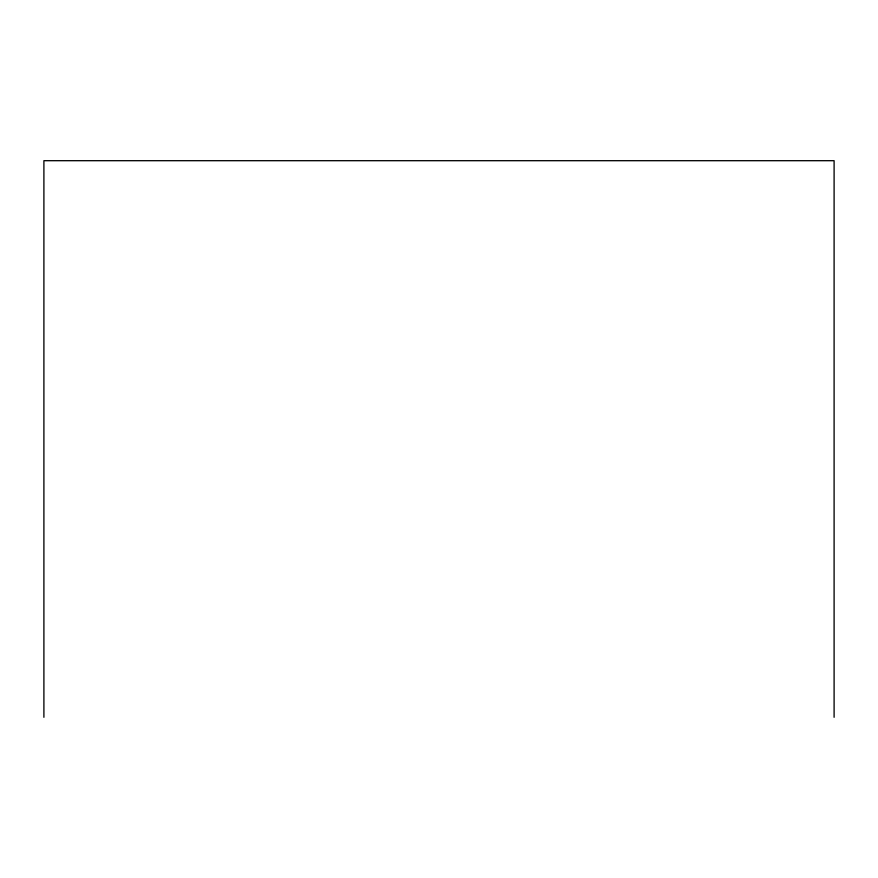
<?xml version="1.0" encoding="UTF-8"?>
<svg xmlns="http://www.w3.org/2000/svg" width="878" height="878" viewBox="0 0 878 878"><rect width="100%" height="100%" fill="white"/><g stroke="black" fill="none" stroke-linecap="round" stroke-linejoin="round"><path stroke-width="1.32" d="M834.1 717.304L834.1 160.696L43.9 160.696L43.9 717.304"/></g></svg>
